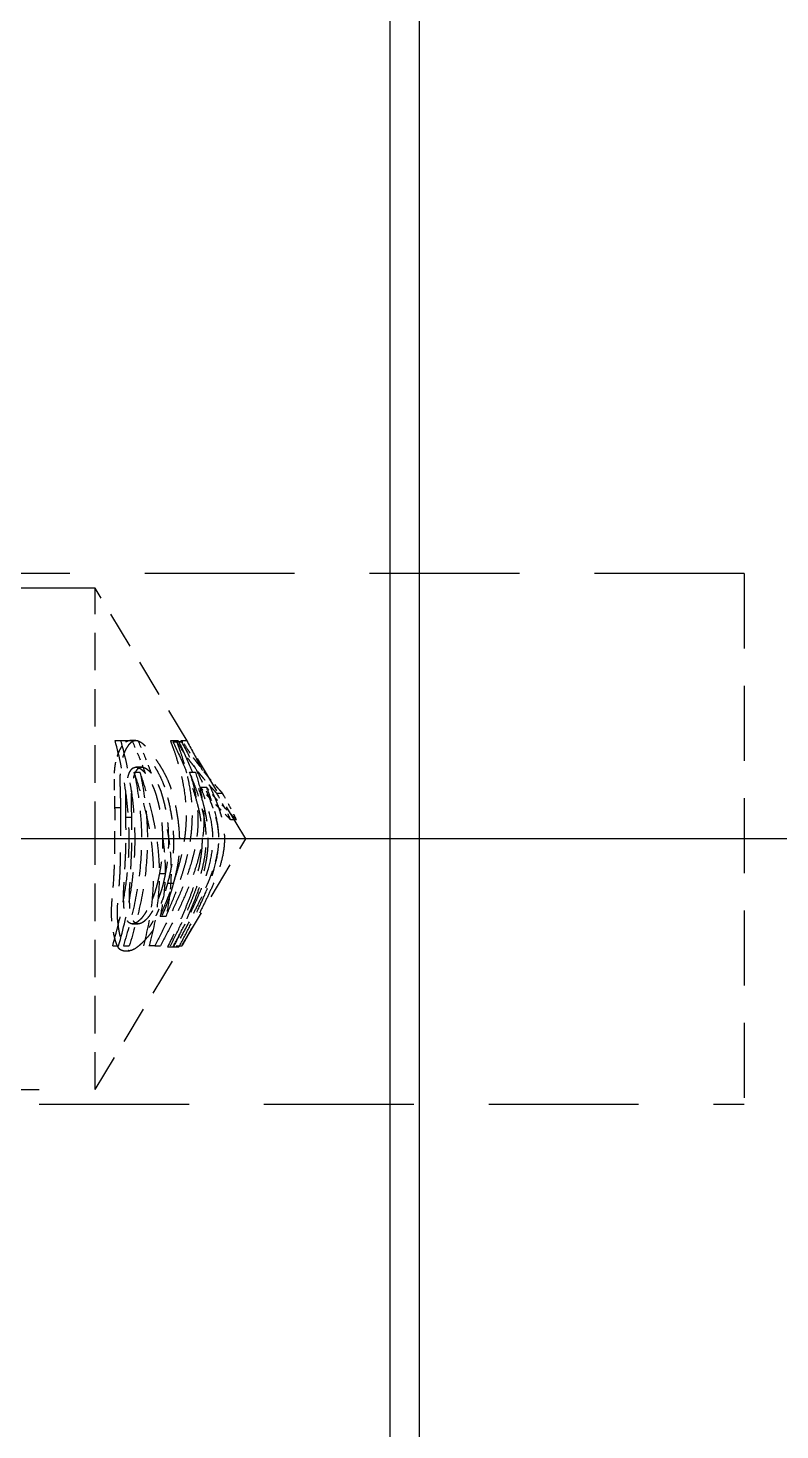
# Model space of a CAD drawing. Header units: millimetres. Extents: x 2469 to 2970, y 2097 to 2450.
# Drawn here: x 2702.49 to 2715.24, y 2256.93 to 2280.69 of the extents above; entities that cross this region are included whole.
import ezdxf

# ---------------------------------------------------------------- set-up
doc = ezdxf.new("R2010")
doc.units = ezdxf.units.MM
doc.linetypes.add('CENTER', pattern=[50.8, 31.75, -6.35, 6.35, -6.35])
doc.linetypes.add('HIDDEN', pattern=[9.525, 6.35, -3.175])
doc.layers.add('1', color=7, linetype='Continuous', true_color=0xffffff)
doc.layers.add('21', color=7, linetype='Continuous', true_color=0xffffff)

msp = doc.modelspace()

# ---------------------------------------------------------------- linework, layer by layer
at = {"layer": '1', "color": 1, "linetype": 'CENTER'}
msp.add_line((2778.954, 2266.948), (2679.133, 2266.948), dxfattribs=at)
at = {"layer": '21', "color": 7, "linetype": 'Continuous'}
for p, q in [((2708.633, 2201.948), (2708.633, 2331.948)), ((2709.131, 2266.948), (2709.131, 2324.332)), ((2709.131, 2209.565), (2709.131, 2266.948))]:
    msp.add_line(p, q, dxfattribs=at)
at = {"layer": '21', "color": 8, "linetype": 'HIDDEN', "ltscale": 0.4}
for p, q in [((2714.633, 2271.448), (2683.633, 2271.448)), ((2683.633, 2262.448), (2714.633, 2262.448))]:
    msp.add_line(p, q, dxfattribs=at)
at = {"layer": '21', "color": 8, "linetype": 'HIDDEN', "ltscale": 0.2}
msp.add_line((2714.633, 2271.448), (2714.633, 2262.448), dxfattribs=at)
at = {"layer": '21', "color": 8, "linetype": 'HIDDEN', "ltscale": 0.3}
for p, q in [((2703.633, 2271.198), (2683.633, 2271.198)), ((2683.633, 2262.698), (2703.633, 2262.698))]:
    msp.add_line(p, q, dxfattribs=at)
at = {"layer": '21', "color": 8, "linetype": 'HIDDEN', "ltscale": 0.1}
for p, q in [((2706.187, 2266.948), (2703.633, 2271.198)), ((2703.633, 2266.948), (2703.633, 2271.198)), ((2703.633, 2262.698), (2706.187, 2266.948)), ((2703.633, 2262.698), (2703.633, 2266.948))]:
    msp.add_line(p, q, dxfattribs=at)
at = {"layer": '21', "color": 8, "linetype": 'HIDDEN', "ltscale": 0.003}
for p, q in [((2703.969, 2268.615), (2704.069, 2268.615)), ((2704.32, 2268.616), (2704.22, 2268.616)), ((2704.951, 2268.593), (2705.051, 2268.593)), ((2705.083, 2268.615), (2705.183, 2268.615)), ((2704.291, 2268.081), (2704.391, 2268.081)), ((2704.423, 2268.164), (2704.323, 2268.164)), ((2705.23, 2268.081), (2705.33, 2268.081)), ((2705.42, 2267.824), (2705.52, 2267.824)), ((2705.689, 2267.724), (2705.789, 2267.724)), ((2703.968, 2267.481), (2704.068, 2267.481)), ((2704.152, 2267.316), (2704.252, 2267.316)), ((2705.925, 2267.275), (2706.025, 2267.275)), ((2704.821, 2266.358), (2704.721, 2266.358)), ((2704.957, 2266.189), (2704.857, 2266.189)), ((2704.26, 2265.505), (2704.362, 2265.505)), ((2704.734, 2265.638), (2704.834, 2265.638)), ((2703.929, 2265.137), (2704.029, 2265.137)), ((2704.11, 2265.137), (2704.21, 2265.137)), ((2704.112, 2265.052), (2704.212, 2265.052)), ((2704.642, 2265.137), (2704.742, 2265.137)), ((2704.859, 2265.115), (2704.959, 2265.115)), ((2705.004, 2265.137), (2705.104, 2265.137))]:
    msp.add_line(p, q, dxfattribs=at)
at = {"layer": '21', "color": 8, "linetype": 'HIDDEN', "ltscale": 0.002}
msp.add_line((2705.051, 2268.593), (2705.118, 2268.593), dxfattribs=at)
at = {"layer": '21', "color": 8, "linetype": 'HIDDEN', "ltscale": 0.08}
for points in [[(2703.929, 2265.137), (2704.011, 2265.42), (2704.079, 2265.705), (2704.151, 2266.139), (2704.17, 2266.284), (2704.198, 2266.577), (2704.206, 2266.725), (2704.208, 2266.911), (2704.208, 2266.948), (2704.208, 2267.022), (2704.207, 2267.059), (2704.204, 2267.17), (2704.201, 2267.244), (2704.186, 2267.464), (2704.171, 2267.61), (2704.108, 2268.045), (2704.046, 2268.331), (2703.969, 2268.615)], [(2704.029, 2265.137), (2704.111, 2265.42), (2704.179, 2265.705), (2704.251, 2266.139), (2704.27, 2266.284), (2704.298, 2266.577), (2704.306, 2266.725), (2704.308, 2266.911), (2704.308, 2266.948), (2704.308, 2267.022), (2704.307, 2267.059), (2704.304, 2267.17), (2704.301, 2267.244), (2704.286, 2267.464), (2704.271, 2267.61), (2704.208, 2268.045), (2704.146, 2268.331), (2704.069, 2268.615)]]:
    msp.add_open_spline(points, degree=3, knots=[0, 0, 0, 0, 0.25, 0.25, 0.375, 0.375, 0.5, 0.5, 0.53125, 0.53125, 0.5625, 0.5625, 0.625, 0.625, 0.75, 0.75, 1, 1, 1, 1], dxfattribs=at)
at = {"layer": '21', "color": 8, "linetype": 'HIDDEN', "ltscale": 0.03}
for points, knots in [([(2703.968, 2267.481), (2703.967, 2267.528), (2703.966, 2267.575), (2703.963, 2267.668), (2703.962, 2267.715), (2703.959, 2267.807), (2703.958, 2267.853), (2703.957, 2267.922), (2703.957, 2267.945), (2703.958, 2267.99), (2703.958, 2268.013), (2703.96, 2268.078), (2703.963, 2268.121), (2703.97, 2268.182), (2703.973, 2268.202), (2703.978, 2268.231), (2703.98, 2268.24), (2703.984, 2268.259), (2703.986, 2268.268), (2703.997, 2268.313), (2704.007, 2268.347), (2704.023, 2268.393), (2704.029, 2268.408), (2704.041, 2268.437), (2704.048, 2268.451), (2704.068, 2268.491), (2704.082, 2268.515), (2704.105, 2268.546), (2704.113, 2268.556), (2704.129, 2268.573), (2704.137, 2268.582), (2704.155, 2268.596), (2704.165, 2268.601), (2704.184, 2268.61), (2704.194, 2268.614), (2704.209, 2268.616), (2704.214, 2268.616), (2704.22, 2268.616)], [0, 0, 0, 0, 0.089023, 0.089023, 0.178047, 0.178047, 0.26707, 0.26707, 0.311582, 0.311582, 0.356094, 0.356094, 0.445117, 0.445117, 0.489629, 0.489629, 0.511885, 0.511885, 0.53414, 0.53414, 0.623164, 0.623164, 0.667676, 0.667676, 0.712187, 0.712187, 0.801211, 0.801211, 0.845722, 0.845722, 0.890234, 0.890234, 0.934746, 0.934746, 0.979258, 0.979258, 1, 1, 1, 1]), ([(2705.689, 2267.724), (2705.677, 2267.738), (2705.665, 2267.751), (2705.64, 2267.778), (2705.627, 2267.792), (2705.601, 2267.821), (2705.588, 2267.836), (2705.561, 2267.867), (2705.547, 2267.883), (2705.526, 2267.907), (2705.519, 2267.915), (2705.505, 2267.931), (2705.484, 2267.956), (2705.463, 2267.98), (2705.435, 2268.014), (2705.421, 2268.031), (2705.392, 2268.067), (2705.378, 2268.085), (2705.349, 2268.122), (2705.335, 2268.141), (2705.306, 2268.179), (2705.292, 2268.198), (2705.263, 2268.236), (2705.248, 2268.255), (2705.227, 2268.284), (2705.22, 2268.294), (2705.205, 2268.313), (2705.198, 2268.323), (2705.176, 2268.353), (2705.162, 2268.374), (2705.133, 2268.416), (2705.118, 2268.437), (2705.075, 2268.503), (2705.047, 2268.548), (2705.018, 2268.593)], [0, 0, 0, 0, 0.0625, 0.0625, 0.125, 0.125, 0.1875, 0.1875, 0.25, 0.25, 0.28125, 0.28125, 0.3125, 0.375, 0.375, 0.4375, 0.4375, 0.5, 0.5, 0.5625, 0.5625, 0.625, 0.625, 0.6875, 0.6875, 0.71875, 0.71875, 0.75, 0.75, 0.8125, 0.8125, 0.875, 0.875, 1, 1, 1, 1]), ([(2705.789, 2267.724), (2705.777, 2267.738), (2705.765, 2267.751), (2705.74, 2267.778), (2705.727, 2267.792), (2705.701, 2267.821), (2705.688, 2267.836), (2705.661, 2267.867), (2705.647, 2267.883), (2705.626, 2267.907), (2705.619, 2267.915), (2705.605, 2267.931), (2705.584, 2267.956), (2705.563, 2267.98), (2705.535, 2268.014), (2705.521, 2268.031), (2705.492, 2268.067), (2705.478, 2268.085), (2705.449, 2268.122), (2705.435, 2268.141), (2705.406, 2268.179), (2705.392, 2268.198), (2705.363, 2268.236), (2705.348, 2268.255), (2705.327, 2268.284), (2705.32, 2268.294), (2705.305, 2268.313), (2705.298, 2268.323), (2705.276, 2268.353), (2705.262, 2268.374), (2705.233, 2268.416), (2705.218, 2268.437), (2705.175, 2268.503), (2705.147, 2268.548), (2705.118, 2268.593)], [0, 0, 0, 0, 0.0625, 0.0625, 0.125, 0.125, 0.1875, 0.1875, 0.25, 0.25, 0.28125, 0.28125, 0.3125, 0.375, 0.375, 0.4375, 0.4375, 0.5, 0.5, 0.5625, 0.5625, 0.625, 0.625, 0.6875, 0.6875, 0.71875, 0.71875, 0.75, 0.75, 0.8125, 0.8125, 0.875, 0.875, 1, 1, 1, 1])]:
    msp.add_open_spline(points, degree=3, knots=knots, dxfattribs=at)
at = {"layer": '21', "color": 8, "linetype": 'HIDDEN', "ltscale": 0.008}
for points in [[(2703.969, 2268.615), (2704.067, 2268.615), (2704.163, 2268.615), (2704.257, 2268.615)], [(2704.069, 2268.615), (2704.167, 2268.615), (2704.263, 2268.615), (2704.357, 2268.615)]]:
    msp.add_open_spline(points, degree=3, dxfattribs=at)
at = {"layer": '21', "color": 8, "linetype": 'HIDDEN', "ltscale": 0.09}
for points, knots in [([(2704.068, 2267.481), (2704.067, 2267.528), (2704.066, 2267.575), (2704.063, 2267.668), (2704.062, 2267.715), (2704.059, 2267.807), (2704.058, 2267.853), (2704.057, 2267.922), (2704.057, 2267.945), (2704.058, 2267.99), (2704.058, 2268.013), (2704.06, 2268.078), (2704.063, 2268.121), (2704.07, 2268.182), (2704.073, 2268.202), (2704.078, 2268.231), (2704.08, 2268.24), (2704.084, 2268.259), (2704.086, 2268.268), (2704.097, 2268.313), (2704.107, 2268.347), (2704.123, 2268.393), (2704.129, 2268.408), (2704.141, 2268.437), (2704.148, 2268.451), (2704.168, 2268.491), (2704.182, 2268.515), (2704.205, 2268.546), (2704.213, 2268.556), (2704.229, 2268.573), (2704.237, 2268.582), (2704.255, 2268.596), (2704.265, 2268.601), (2704.284, 2268.61), (2704.294, 2268.614), (2704.31, 2268.616), (2704.315, 2268.616), (2704.326, 2268.616), (2704.332, 2268.616), (2704.349, 2268.613), (2704.366, 2268.608), (2704.384, 2268.599), (2704.396, 2268.592), (2704.402, 2268.589), (2704.42, 2268.577), (2704.444, 2268.558), (2704.469, 2268.535), (2704.493, 2268.511), (2704.505, 2268.498), (2704.541, 2268.457), (2704.565, 2268.428), (2704.612, 2268.367), (2704.635, 2268.335), (2704.68, 2268.269), (2704.702, 2268.235), (2704.735, 2268.182), (2704.746, 2268.164), (2704.768, 2268.128), (2704.778, 2268.109), (2704.809, 2268.053), (2704.829, 2268.015), (2704.866, 2267.935), (2704.883, 2267.893), (2704.907, 2267.829), (2704.914, 2267.807), (2704.928, 2267.762), (2704.935, 2267.739), (2704.954, 2267.672), (2704.966, 2267.626), (2704.998, 2267.489), (2705.016, 2267.397), (2705.043, 2267.211), (2705.052, 2267.117), (2705.058, 2266.999), (2705.059, 2266.975), (2705.06, 2266.928), (2705.061, 2266.904), (2705.06, 2266.834), (2705.059, 2266.787), (2705.053, 2266.693), (2705.048, 2266.647), (2705.036, 2266.555), (2705.029, 2266.509), (2705.003, 2266.371), (2704.982, 2266.28), (2704.957, 2266.189)], [0, 0, 0, 0, 0.03125, 0.03125, 0.0625, 0.0625, 0.09375, 0.09375, 0.109375, 0.109375, 0.125, 0.125, 0.15625, 0.15625, 0.171875, 0.171875, 0.179688, 0.179688, 0.1875, 0.1875, 0.21875, 0.21875, 0.234375, 0.234375, 0.25, 0.25, 0.28125, 0.28125, 0.296875, 0.296875, 0.3125, 0.3125, 0.328125, 0.328125, 0.34375, 0.34375, 0.351563, 0.351563, 0.359375, 0.359375, 0.375, 0.382813, 0.382813, 0.390625, 0.390625, 0.40625, 0.421875, 0.421875, 0.4375, 0.4375, 0.46875, 0.46875, 0.5, 0.5, 0.53125, 0.53125, 0.546875, 0.546875, 0.5625, 0.5625, 0.59375, 0.59375, 0.625, 0.625, 0.640625, 0.640625, 0.65625, 0.65625, 0.6875, 0.6875, 0.75, 0.75, 0.8125, 0.8125, 0.828125, 0.828125, 0.84375, 0.84375, 0.875, 0.875, 0.90625, 0.90625, 0.9375, 0.9375, 1, 1, 1, 1]), ([(2704.951, 2268.593), (2705.016, 2268.457), (2705.08, 2268.319), (2705.168, 2268.11), (2705.197, 2268.039), (2705.251, 2267.898), (2705.277, 2267.826), (2705.324, 2267.681), (2705.346, 2267.608), (2705.375, 2267.497), (2705.384, 2267.459), (2705.4, 2267.383), (2705.407, 2267.346), (2705.426, 2267.232), (2705.435, 2267.156), (2705.445, 2267.004), (2705.446, 2266.928), (2705.44, 2266.813), (2705.436, 2266.756), (2705.429, 2266.698), (2705.424, 2266.66), (2705.422, 2266.641), (2705.407, 2266.545), (2705.392, 2266.47), (2705.355, 2266.321), (2705.313, 2266.174), (2705.262, 2266.029), (2705.208, 2265.885), (2705.179, 2265.814), (2705.12, 2265.672), (2705.089, 2265.601), (2704.994, 2265.391), (2704.927, 2265.253), (2704.859, 2265.115)], [0, 0, 0, 0, 0.125, 0.125, 0.1875, 0.1875, 0.25, 0.25, 0.3125, 0.3125, 0.34375, 0.34375, 0.375, 0.375, 0.4375, 0.4375, 0.5, 0.5, 0.53125, 0.546875, 0.546875, 0.5625, 0.5625, 0.625, 0.625, 0.6875, 0.75, 0.75, 0.8125, 0.8125, 0.875, 0.875, 1, 1, 1, 1]), ([(2705.051, 2268.593), (2705.116, 2268.457), (2705.18, 2268.319), (2705.268, 2268.11), (2705.297, 2268.039), (2705.351, 2267.898), (2705.377, 2267.826), (2705.424, 2267.681), (2705.446, 2267.608), (2705.475, 2267.497), (2705.484, 2267.459), (2705.5, 2267.383), (2705.507, 2267.346), (2705.526, 2267.232), (2705.535, 2267.156), (2705.545, 2267.004), (2705.546, 2266.928), (2705.54, 2266.813), (2705.536, 2266.756), (2705.529, 2266.698), (2705.524, 2266.66), (2705.522, 2266.641), (2705.507, 2266.545), (2705.492, 2266.47), (2705.455, 2266.321), (2705.413, 2266.174), (2705.362, 2266.029), (2705.308, 2265.885), (2705.279, 2265.814), (2705.22, 2265.672), (2705.189, 2265.601), (2705.094, 2265.391), (2705.027, 2265.253), (2704.959, 2265.115)], [0, 0, 0, 0, 0.125, 0.125, 0.1875, 0.1875, 0.25, 0.25, 0.3125, 0.3125, 0.34375, 0.34375, 0.375, 0.375, 0.4375, 0.4375, 0.5, 0.5, 0.53125, 0.546875, 0.546875, 0.5625, 0.5625, 0.625, 0.625, 0.6875, 0.75, 0.75, 0.8125, 0.8125, 0.875, 0.875, 1, 1, 1, 1]), ([(2705.183, 2268.615), (2705.258, 2268.478), (2705.332, 2268.34), (2705.438, 2268.132), (2705.473, 2268.062), (2705.541, 2267.921), (2705.574, 2267.85), (2705.637, 2267.707), (2705.667, 2267.635), (2705.708, 2267.524), (2705.721, 2267.487), (2705.746, 2267.412), (2705.757, 2267.374), (2705.788, 2267.261), (2705.812, 2267.146), (2705.821, 2267.029), (2705.823, 2266.97), (2705.823, 2266.95), (2705.823, 2266.91), (2705.822, 2266.89), (2705.816, 2266.792), (2705.804, 2266.714), (2705.77, 2266.561), (2705.748, 2266.486), (2705.709, 2266.374), (2705.695, 2266.337), (2705.667, 2266.263), (2705.652, 2266.227), (2705.606, 2266.118), (2705.574, 2266.046), (2705.507, 2265.904), (2705.472, 2265.833), (2705.402, 2265.693), (2705.365, 2265.623), (2705.255, 2265.414), (2705.18, 2265.275), (2705.104, 2265.137)], [0, 0, 0, 0, 0.125, 0.125, 0.1875, 0.1875, 0.25, 0.25, 0.3125, 0.3125, 0.34375, 0.34375, 0.375, 0.375, 0.4375, 0.46875, 0.46875, 0.484375, 0.484375, 0.5, 0.5, 0.5625, 0.5625, 0.625, 0.625, 0.65625, 0.65625, 0.6875, 0.6875, 0.75, 0.75, 0.8125, 0.8125, 0.875, 0.875, 1, 1, 1, 1]), ([(2704.957, 2266.189), (2704.945, 2266.144), (2704.932, 2266.099), (2704.904, 2266.009), (2704.889, 2265.964), (2704.858, 2265.876), (2704.842, 2265.832), (2704.816, 2265.767), (2704.807, 2265.746), (2704.788, 2265.704), (2704.779, 2265.683), (2704.75, 2265.622), (2704.73, 2265.583), (2704.697, 2265.527), (2704.686, 2265.509), (2704.664, 2265.474), (2704.652, 2265.456), (2704.617, 2265.405), (2704.594, 2265.373), (2704.547, 2265.313), (2704.523, 2265.285), (2704.475, 2265.231), (2704.45, 2265.206), (2704.414, 2265.171), (2704.401, 2265.16), (2704.377, 2265.138), (2704.365, 2265.128), (2704.328, 2265.1), (2704.304, 2265.083), (2704.269, 2265.065), (2704.257, 2265.06), (2704.234, 2265.054), (2704.218, 2265.051), (2704.202, 2265.052), (2704.192, 2265.053), (2704.187, 2265.055), (2704.172, 2265.06), (2704.163, 2265.065), (2704.146, 2265.079), (2704.138, 2265.087), (2704.127, 2265.102), (2704.123, 2265.108), (2704.117, 2265.119), (2704.113, 2265.125), (2704.104, 2265.144), (2704.099, 2265.157), (2704.088, 2265.185), (2704.083, 2265.2), (2704.069, 2265.246), (2704.061, 2265.279), (2704.049, 2265.331), (2704.046, 2265.348), (2704.039, 2265.385), (2704.036, 2265.403), (2704.027, 2265.459), (2704.022, 2265.498), (2704.013, 2265.578), (2704.01, 2265.619), (2704.009, 2265.674), (2704.009, 2265.685), (2704.009, 2265.708), (2704.009, 2265.719), (2704.009, 2265.753), (2704.01, 2265.776), (2704.014, 2265.844), (2704.017, 2265.89), (2704.023, 2265.96), (2704.026, 2265.983), (2704.03, 2266.03), (2704.032, 2266.053), (2704.042, 2266.17), (2704.048, 2266.263), (2704.058, 2266.451), (2704.061, 2266.544), (2704.064, 2266.685), (2704.064, 2266.732), (2704.065, 2266.826), (2704.065, 2266.873), (2704.066, 2266.967), (2704.067, 2267.014), (2704.068, 2267.108), (2704.068, 2267.154), (2704.069, 2267.295), (2704.069, 2267.388), (2704.068, 2267.481)], [0, 0, 0, 0, 0.03125, 0.03125, 0.0625, 0.0625, 0.09375, 0.09375, 0.109375, 0.109375, 0.125, 0.125, 0.15625, 0.15625, 0.171875, 0.171875, 0.1875, 0.1875, 0.21875, 0.21875, 0.25, 0.25, 0.28125, 0.28125, 0.296875, 0.296875, 0.3125, 0.3125, 0.34375, 0.34375, 0.359375, 0.359375, 0.375, 0.382812, 0.382812, 0.390625, 0.390625, 0.40625, 0.40625, 0.421875, 0.421875, 0.429687, 0.429687, 0.4375, 0.4375, 0.453125, 0.453125, 0.46875, 0.46875, 0.5, 0.5, 0.515625, 0.515625, 0.53125, 0.53125, 0.5625, 0.5625, 0.59375, 0.59375, 0.601562, 0.601562, 0.609375, 0.609375, 0.625, 0.625, 0.65625, 0.65625, 0.671875, 0.671875, 0.6875, 0.6875, 0.75, 0.75, 0.8125, 0.8125, 0.84375, 0.84375, 0.875, 0.875, 0.90625, 0.90625, 0.9375, 0.9375, 1, 1, 1, 1])]:
    msp.add_open_spline(points, degree=3, knots=knots, dxfattribs=at)
at = {"layer": '21', "color": 8, "linetype": 'HIDDEN', "ltscale": 0.02}
for points, knots in [([(2704.257, 2268.615), (2704.308, 2268.498), (2704.358, 2268.379), (2704.429, 2268.2), (2704.452, 2268.141), (2704.477, 2268.074), (2704.479, 2268.067), (2704.482, 2268.06)], [0, 0, 0, 0, 0.642415, 0.642415, 0.963623, 0.963623, 1, 1, 1, 1]), ([(2704.357, 2268.615), (2704.408, 2268.498), (2704.458, 2268.379), (2704.529, 2268.2), (2704.552, 2268.141), (2704.577, 2268.073), (2704.579, 2268.066), (2704.582, 2268.059)], [0, 0, 0, 0, 0.641128, 0.641128, 0.961693, 0.961693, 1, 1, 1, 1]), ([(2705.925, 2267.275), (2705.904, 2267.297), (2705.883, 2267.318), (2705.851, 2267.35), (2705.841, 2267.361), (2705.82, 2267.382), (2705.799, 2267.404), (2705.778, 2267.425), (2705.757, 2267.446), (2705.746, 2267.457), (2705.725, 2267.479), (2705.715, 2267.489), (2705.694, 2267.511), (2705.683, 2267.521), (2705.662, 2267.543), (2705.652, 2267.553), (2705.631, 2267.575), (2705.62, 2267.586), (2705.599, 2267.609), (2705.588, 2267.621), (2705.567, 2267.644), (2705.557, 2267.656), (2705.535, 2267.68), (2705.525, 2267.692), (2705.504, 2267.717), (2705.493, 2267.73), (2705.477, 2267.75), (2705.472, 2267.756), (2705.462, 2267.769), (2705.456, 2267.776), (2705.441, 2267.796), (2705.43, 2267.81), (2705.42, 2267.824)], [0, 0, 0, 0, 0.125, 0.125, 0.1875, 0.1875, 0.25, 0.3125, 0.3125, 0.375, 0.375, 0.4375, 0.4375, 0.5, 0.5, 0.5625, 0.5625, 0.625, 0.625, 0.6875, 0.6875, 0.75, 0.75, 0.8125, 0.8125, 0.875, 0.875, 0.90625, 0.90625, 0.9375, 0.9375, 1, 1, 1, 1]), ([(2706.025, 2267.275), (2706.004, 2267.297), (2705.983, 2267.318), (2705.951, 2267.35), (2705.941, 2267.361), (2705.92, 2267.382), (2705.899, 2267.404), (2705.878, 2267.425), (2705.857, 2267.446), (2705.846, 2267.457), (2705.825, 2267.479), (2705.815, 2267.489), (2705.794, 2267.511), (2705.783, 2267.521), (2705.762, 2267.543), (2705.752, 2267.553), (2705.731, 2267.575), (2705.72, 2267.586), (2705.699, 2267.609), (2705.688, 2267.621), (2705.667, 2267.644), (2705.657, 2267.656), (2705.635, 2267.68), (2705.625, 2267.692), (2705.604, 2267.717), (2705.593, 2267.73), (2705.577, 2267.75), (2705.572, 2267.756), (2705.562, 2267.769), (2705.556, 2267.776), (2705.541, 2267.796), (2705.53, 2267.81), (2705.52, 2267.824)], [0, 0, 0, 0, 0.125, 0.125, 0.1875, 0.1875, 0.25, 0.3125, 0.3125, 0.375, 0.375, 0.4375, 0.4375, 0.5, 0.5, 0.5625, 0.5625, 0.625, 0.625, 0.6875, 0.6875, 0.75, 0.75, 0.8125, 0.8125, 0.875, 0.875, 0.90625, 0.90625, 0.9375, 0.9375, 1, 1, 1, 1]), ([(2704.857, 2266.189), (2704.845, 2266.144), (2704.832, 2266.099), (2704.804, 2266.009), (2704.789, 2265.964), (2704.758, 2265.876), (2704.742, 2265.832), (2704.716, 2265.767), (2704.707, 2265.746), (2704.688, 2265.704), (2704.679, 2265.683), (2704.65, 2265.622), (2704.63, 2265.583), (2704.597, 2265.527), (2704.586, 2265.509), (2704.566, 2265.476), (2704.556, 2265.462), (2704.546, 2265.447)], [0, 0, 0, 0, 0.168848, 0.168848, 0.337695, 0.337695, 0.506543, 0.506543, 0.590967, 0.590967, 0.67539, 0.67539, 0.844238, 0.844238, 0.928662, 0.928662, 1, 1, 1, 1])]:
    msp.add_open_spline(points, degree=3, knots=knots, dxfattribs=at)
at = {"layer": '21', "color": 8, "linetype": 'HIDDEN', "ltscale": 0.07}
for points, knots in [([(2704.734, 2265.638), (2704.787, 2265.757), (2704.837, 2265.877), (2704.907, 2266.058), (2704.929, 2266.118), (2704.973, 2266.24), (2704.993, 2266.302), (2705.032, 2266.425), (2705.05, 2266.487), (2705.084, 2266.612), (2705.099, 2266.674), (2705.126, 2266.8), (2705.137, 2266.863), (2705.152, 2266.959), (2705.156, 2266.991), (2705.164, 2267.055), (2705.167, 2267.087), (2705.175, 2267.182), (2705.178, 2267.246), (2705.18, 2267.373), (2705.179, 2267.436), (2705.168, 2267.626), (2705.151, 2267.752), (2705.115, 2267.939), (2705.102, 2268.002), (2705.078, 2268.095), (2705.07, 2268.127), (2705.053, 2268.188), (2705.044, 2268.219), (2705.016, 2268.312), (2704.997, 2268.373), (2704.965, 2268.464), (2704.954, 2268.494), (2704.932, 2268.555), (2704.921, 2268.585), (2704.91, 2268.615)], [0, 0, 0, 0, 0.125, 0.125, 0.1875, 0.1875, 0.25, 0.25, 0.3125, 0.3125, 0.375, 0.375, 0.4375, 0.4375, 0.46875, 0.46875, 0.5, 0.5, 0.5625, 0.5625, 0.625, 0.625, 0.75, 0.75, 0.8125, 0.8125, 0.84375, 0.84375, 0.875, 0.875, 0.9375, 0.9375, 0.96875, 0.96875, 1, 1, 1, 1]), ([(2704.834, 2265.638), (2704.887, 2265.757), (2704.937, 2265.877), (2705.007, 2266.058), (2705.029, 2266.118), (2705.073, 2266.24), (2705.093, 2266.302), (2705.132, 2266.425), (2705.15, 2266.487), (2705.184, 2266.612), (2705.199, 2266.674), (2705.226, 2266.8), (2705.237, 2266.863), (2705.252, 2266.959), (2705.256, 2266.991), (2705.264, 2267.055), (2705.267, 2267.087), (2705.275, 2267.182), (2705.278, 2267.246), (2705.28, 2267.373), (2705.279, 2267.436), (2705.268, 2267.626), (2705.251, 2267.752), (2705.215, 2267.939), (2705.202, 2268.002), (2705.178, 2268.095), (2705.17, 2268.127), (2705.153, 2268.188), (2705.144, 2268.219), (2705.116, 2268.312), (2705.097, 2268.373), (2705.065, 2268.464), (2705.054, 2268.494), (2705.032, 2268.555), (2705.021, 2268.585), (2705.01, 2268.615)], [0, 0, 0, 0, 0.125, 0.125, 0.1875, 0.1875, 0.25, 0.25, 0.3125, 0.3125, 0.375, 0.375, 0.4375, 0.4375, 0.46875, 0.46875, 0.5, 0.5, 0.5625, 0.5625, 0.625, 0.625, 0.75, 0.75, 0.8125, 0.8125, 0.84375, 0.84375, 0.875, 0.875, 0.9375, 0.9375, 0.96875, 0.96875, 1, 1, 1, 1]), ([(2704.291, 2268.081), (2704.343, 2267.839), (2704.381, 2267.594), (2704.411, 2267.222), (2704.417, 2267.097), (2704.417, 2266.94), (2704.417, 2266.909), (2704.416, 2266.846), (2704.414, 2266.752), (2704.409, 2266.658), (2704.387, 2266.347), (2704.351, 2266.101), (2704.249, 2265.616), (2704.185, 2265.375), (2704.11, 2265.137)], [0, 0, 0, 0, 0.25, 0.25, 0.375, 0.375, 0.40625, 0.40625, 0.4375, 0.5, 0.5, 0.75, 0.75, 1, 1, 1, 1]), ([(2704.152, 2267.316), (2704.151, 2267.349), (2704.151, 2267.381), (2704.15, 2267.446), (2704.149, 2267.478), (2704.149, 2267.526), (2704.149, 2267.542), (2704.149, 2267.574), (2704.149, 2267.59), (2704.149, 2267.622), (2704.149, 2267.638), (2704.149, 2267.67), (2704.149, 2267.686), (2704.15, 2267.717), (2704.151, 2267.732), (2704.153, 2267.762), (2704.155, 2267.777), (2704.158, 2267.823), (2704.16, 2267.853), (2704.166, 2267.896), (2704.168, 2267.91), (2704.171, 2267.93), (2704.173, 2267.937), (2704.176, 2267.95), (2704.177, 2267.957), (2704.182, 2267.976), (2704.186, 2267.988), (2704.191, 2268.006), (2704.193, 2268.012), (2704.196, 2268.024), (2704.198, 2268.03), (2704.204, 2268.048), (2704.208, 2268.059), (2704.215, 2268.075), (2704.217, 2268.08), (2704.222, 2268.089), (2704.225, 2268.093), (2704.231, 2268.102), (2704.233, 2268.106), (2704.239, 2268.115), (2704.242, 2268.119), (2704.247, 2268.127), (2704.25, 2268.131), (2704.257, 2268.137), (2704.26, 2268.14), (2704.267, 2268.146), (2704.27, 2268.148), (2704.277, 2268.152), (2704.281, 2268.153), (2704.289, 2268.156), (2704.292, 2268.158), (2704.3, 2268.16), (2704.304, 2268.161), (2704.312, 2268.163), (2704.315, 2268.164), (2704.323, 2268.165), (2704.328, 2268.164), (2704.34, 2268.163), (2704.349, 2268.16), (2704.366, 2268.154), (2704.374, 2268.152), (2704.387, 2268.145), (2704.392, 2268.143), (2704.401, 2268.137), (2704.405, 2268.134), (2704.414, 2268.127), (2704.418, 2268.124), (2704.427, 2268.117), (2704.431, 2268.113), (2704.444, 2268.102), (2704.452, 2268.094), (2704.469, 2268.077), (2704.478, 2268.067), (2704.49, 2268.051), (2704.494, 2268.046), (2704.502, 2268.035), (2704.506, 2268.029), (2704.519, 2268.012), (2704.527, 2268), (2704.542, 2267.976), (2704.55, 2267.964), (2704.564, 2267.937), (2704.571, 2267.923), (2704.585, 2267.894), (2704.592, 2267.88), (2704.612, 2267.836), (2704.625, 2267.807), (2704.648, 2267.746), (2704.658, 2267.714), (2704.677, 2267.649), (2704.685, 2267.616), (2704.698, 2267.567), (2704.702, 2267.55), (2704.71, 2267.517), (2704.713, 2267.501), (2704.725, 2267.451), (2704.731, 2267.418), (2704.744, 2267.351), (2704.749, 2267.317), (2704.758, 2267.25), (2704.761, 2267.216), (2704.767, 2267.147), (2704.769, 2267.113), (2704.772, 2267.044), (2704.773, 2267.01), (2704.774, 2266.941), (2704.774, 2266.906), (2704.773, 2266.837), (2704.772, 2266.803), (2704.769, 2266.734), (2704.767, 2266.699), (2704.761, 2266.631), (2704.758, 2266.596), (2704.745, 2266.494), (2704.734, 2266.426), (2704.721, 2266.358)], [0, 0, 0, 0, 0.03125, 0.03125, 0.0625, 0.0625, 0.078125, 0.078125, 0.09375, 0.09375, 0.109375, 0.109375, 0.125, 0.125, 0.140625, 0.140625, 0.15625, 0.15625, 0.1875, 0.1875, 0.203125, 0.203125, 0.210937, 0.210937, 0.21875, 0.21875, 0.234375, 0.234375, 0.242187, 0.242187, 0.25, 0.25, 0.265625, 0.265625, 0.273437, 0.273437, 0.28125, 0.28125, 0.289062, 0.289062, 0.296875, 0.296875, 0.304687, 0.304687, 0.3125, 0.3125, 0.320312, 0.320312, 0.328125, 0.328125, 0.335937, 0.335937, 0.34375, 0.34375, 0.351562, 0.351562, 0.359375, 0.359375, 0.375, 0.375, 0.390625, 0.390625, 0.398437, 0.398437, 0.40625, 0.40625, 0.414062, 0.414062, 0.421875, 0.421875, 0.4375, 0.4375, 0.453125, 0.453125, 0.460937, 0.460937, 0.46875, 0.46875, 0.484375, 0.484375, 0.5, 0.5, 0.515625, 0.515625, 0.53125, 0.53125, 0.5625, 0.5625, 0.59375, 0.59375, 0.625, 0.625, 0.640625, 0.640625, 0.65625, 0.65625, 0.6875, 0.6875, 0.71875, 0.71875, 0.75, 0.75, 0.78125, 0.78125, 0.8125, 0.8125, 0.84375, 0.84375, 0.875, 0.875, 0.90625, 0.90625, 0.9375, 0.9375, 1, 1, 1, 1]), ([(2704.391, 2268.081), (2704.443, 2267.839), (2704.481, 2267.594), (2704.511, 2267.222), (2704.517, 2267.097), (2704.517, 2266.94), (2704.517, 2266.909), (2704.516, 2266.846), (2704.514, 2266.751), (2704.509, 2266.658), (2704.487, 2266.347), (2704.451, 2266.101), (2704.349, 2265.616), (2704.285, 2265.375), (2704.21, 2265.137)], [0, 0, 0, 0, 0.25, 0.25, 0.375, 0.375, 0.40625, 0.40625, 0.4375, 0.5, 0.5, 0.75, 0.75, 1, 1, 1, 1]), ([(2704.252, 2267.316), (2704.251, 2267.35), (2704.251, 2267.383), (2704.25, 2267.45), (2704.249, 2267.484), (2704.249, 2267.534), (2704.249, 2267.55), (2704.249, 2267.583), (2704.249, 2267.6), (2704.249, 2267.65), (2704.249, 2267.682), (2704.251, 2267.731), (2704.252, 2267.747), (2704.254, 2267.771), (2704.255, 2267.779), (2704.256, 2267.794), (2704.257, 2267.802), (2704.258, 2267.826), (2704.26, 2267.841), (2704.263, 2267.872), (2704.264, 2267.887), (2704.268, 2267.909), (2704.269, 2267.917), (2704.272, 2267.931), (2704.273, 2267.938), (2704.278, 2267.959), (2704.281, 2267.972), (2704.287, 2267.991), (2704.288, 2267.998), (2704.292, 2268.01), (2704.294, 2268.017), (2704.298, 2268.029), (2704.3, 2268.035), (2704.304, 2268.047), (2704.306, 2268.053), (2704.31, 2268.065), (2704.313, 2268.07), (2704.318, 2268.08), (2704.32, 2268.085), (2704.326, 2268.095), (2704.329, 2268.099), (2704.334, 2268.108), (2704.337, 2268.112), (2704.343, 2268.121), (2704.346, 2268.125), (2704.352, 2268.132), (2704.355, 2268.136), (2704.362, 2268.142), (2704.366, 2268.145), (2704.373, 2268.149), (2704.376, 2268.151), (2704.384, 2268.155), (2704.388, 2268.156), (2704.395, 2268.159), (2704.399, 2268.16), (2704.407, 2268.162), (2704.411, 2268.163), (2704.419, 2268.165), (2704.423, 2268.165), (2704.431, 2268.164), (2704.435, 2268.163), (2704.444, 2268.161), (2704.448, 2268.16), (2704.457, 2268.157), (2704.461, 2268.156), (2704.469, 2268.153), (2704.474, 2268.151), (2704.482, 2268.148), (2704.487, 2268.146), (2704.495, 2268.14), (2704.5, 2268.138), (2704.512, 2268.128), (2704.521, 2268.121), (2704.538, 2268.107), (2704.547, 2268.1), (2704.559, 2268.087), (2704.563, 2268.083), (2704.572, 2268.074), (2704.576, 2268.069), (2704.588, 2268.054), (2704.596, 2268.043), (2704.612, 2268.021), (2704.62, 2268.01), (2704.636, 2267.987), (2704.643, 2267.975), (2704.658, 2267.949), (2704.665, 2267.936), (2704.679, 2267.908), (2704.685, 2267.894), (2704.698, 2267.866), (2704.705, 2267.852), (2704.717, 2267.823), (2704.724, 2267.809), (2704.735, 2267.779), (2704.741, 2267.764), (2704.757, 2267.718), (2704.766, 2267.686), (2704.784, 2267.622), (2704.792, 2267.59), (2704.808, 2267.525), (2704.815, 2267.493), (2704.829, 2267.428), (2704.836, 2267.395), (2704.847, 2267.329), (2704.852, 2267.296), (2704.86, 2267.23), (2704.863, 2267.197), (2704.868, 2267.13), (2704.87, 2267.096), (2704.872, 2267.029), (2704.873, 2266.995), (2704.874, 2266.928), (2704.874, 2266.894), (2704.873, 2266.826), (2704.872, 2266.793), (2704.868, 2266.725), (2704.866, 2266.692), (2704.861, 2266.625), (2704.857, 2266.591), (2704.845, 2266.491), (2704.834, 2266.425), (2704.821, 2266.358)], [0, 0, 0, 0, 0.03125, 0.03125, 0.0625, 0.0625, 0.078125, 0.078125, 0.09375, 0.09375, 0.125, 0.125, 0.140625, 0.140625, 0.148437, 0.148437, 0.15625, 0.15625, 0.171875, 0.171875, 0.1875, 0.1875, 0.195312, 0.195312, 0.203125, 0.203125, 0.21875, 0.21875, 0.226562, 0.226562, 0.234375, 0.234375, 0.242187, 0.242187, 0.25, 0.25, 0.257813, 0.257813, 0.265625, 0.265625, 0.273438, 0.273438, 0.28125, 0.28125, 0.289063, 0.289063, 0.296875, 0.296875, 0.304688, 0.304688, 0.3125, 0.3125, 0.320313, 0.320313, 0.328125, 0.328125, 0.335938, 0.335938, 0.34375, 0.34375, 0.351563, 0.351563, 0.359375, 0.359375, 0.367188, 0.367188, 0.375, 0.375, 0.382813, 0.382813, 0.390625, 0.390625, 0.40625, 0.40625, 0.421875, 0.421875, 0.429688, 0.429688, 0.4375, 0.4375, 0.453125, 0.453125, 0.46875, 0.46875, 0.484375, 0.484375, 0.5, 0.5, 0.515625, 0.515625, 0.53125, 0.53125, 0.546875, 0.546875, 0.5625, 0.5625, 0.59375, 0.59375, 0.625, 0.625, 0.65625, 0.65625, 0.6875, 0.6875, 0.71875, 0.71875, 0.75, 0.75, 0.78125, 0.78125, 0.8125, 0.8125, 0.84375, 0.84375, 0.875, 0.875, 0.90625, 0.90625, 0.9375, 0.9375, 1, 1, 1, 1]), ([(2704.455, 2265.137), (2704.519, 2265.38), (2704.568, 2265.624), (2704.611, 2265.993), (2704.619, 2266.117), (2704.624, 2266.304), (2704.624, 2266.366), (2704.622, 2266.491), (2704.619, 2266.554), (2704.607, 2266.742), (2704.593, 2266.866), (2704.564, 2267.052), (2704.554, 2267.113), (2704.53, 2267.236), (2704.517, 2267.298), (2704.475, 2267.481), (2704.442, 2267.603), (2704.371, 2267.843), (2704.332, 2267.963), (2704.291, 2268.081)], [0, 0, 0, 0, 0.25, 0.25, 0.375, 0.375, 0.4375, 0.4375, 0.5, 0.5, 0.625, 0.625, 0.6875, 0.6875, 0.75, 0.75, 0.875, 0.875, 1, 1, 1, 1]), ([(2704.555, 2265.137), (2704.619, 2265.38), (2704.668, 2265.624), (2704.711, 2265.993), (2704.719, 2266.117), (2704.724, 2266.304), (2704.724, 2266.366), (2704.722, 2266.491), (2704.719, 2266.554), (2704.707, 2266.742), (2704.693, 2266.866), (2704.664, 2267.052), (2704.654, 2267.113), (2704.63, 2267.236), (2704.617, 2267.298), (2704.575, 2267.481), (2704.542, 2267.603), (2704.471, 2267.843), (2704.432, 2267.963), (2704.391, 2268.081)], [0, 0, 0, 0, 0.25, 0.25, 0.375, 0.375, 0.4375, 0.4375, 0.5, 0.5, 0.625, 0.625, 0.6875, 0.6875, 0.75, 0.75, 0.875, 0.875, 1, 1, 1, 1]), ([(2705.23, 2268.081), (2705.27, 2267.958), (2705.305, 2267.834), (2705.336, 2267.675), (2705.341, 2267.643), (2705.351, 2267.579), (2705.356, 2267.547), (2705.367, 2267.451), (2705.372, 2267.387), (2705.374, 2267.291), (2705.375, 2267.258), (2705.374, 2267.194), (2705.372, 2267.161), (2705.366, 2267.065), (2705.359, 2267.001), (2705.345, 2266.905), (2705.339, 2266.873), (2705.327, 2266.81), (2705.321, 2266.778), (2705.299, 2266.684), (2705.283, 2266.621), (2705.229, 2266.435), (2705.186, 2266.313), (2705.092, 2266.072), (2705.041, 2265.953), (2704.933, 2265.717), (2704.877, 2265.6), (2704.762, 2265.368), (2704.702, 2265.252), (2704.642, 2265.137)], [0, 0, 0, 0, 0.125, 0.125, 0.15625, 0.15625, 0.1875, 0.1875, 0.25, 0.25, 0.28125, 0.28125, 0.3125, 0.3125, 0.375, 0.375, 0.40625, 0.40625, 0.4375, 0.4375, 0.5, 0.5, 0.625, 0.625, 0.75, 0.75, 0.875, 0.875, 1, 1, 1, 1]), ([(2705.33, 2268.081), (2705.37, 2267.958), (2705.405, 2267.834), (2705.436, 2267.675), (2705.441, 2267.643), (2705.451, 2267.579), (2705.456, 2267.547), (2705.467, 2267.451), (2705.472, 2267.387), (2705.474, 2267.291), (2705.475, 2267.258), (2705.474, 2267.194), (2705.472, 2267.161), (2705.466, 2267.065), (2705.459, 2267.001), (2705.445, 2266.905), (2705.439, 2266.873), (2705.427, 2266.81), (2705.421, 2266.778), (2705.399, 2266.684), (2705.383, 2266.621), (2705.329, 2266.435), (2705.286, 2266.313), (2705.192, 2266.072), (2705.141, 2265.953), (2705.033, 2265.717), (2704.977, 2265.6), (2704.862, 2265.368), (2704.802, 2265.252), (2704.742, 2265.137)], [0, 0, 0, 0, 0.125, 0.125, 0.15625, 0.15625, 0.1875, 0.1875, 0.25, 0.25, 0.28125, 0.28125, 0.3125, 0.3125, 0.375, 0.375, 0.40625, 0.40625, 0.4375, 0.4375, 0.5, 0.5, 0.625, 0.625, 0.75, 0.75, 0.875, 0.875, 1, 1, 1, 1]), ([(2704.908, 2265.137), (2704.966, 2265.252), (2705.024, 2265.367), (2705.135, 2265.599), (2705.188, 2265.716), (2705.264, 2265.894), (2705.288, 2265.954), (2705.334, 2266.075), (2705.357, 2266.136), (2705.387, 2266.228), (2705.397, 2266.259), (2705.416, 2266.321), (2705.443, 2266.415), (2705.465, 2266.509), (2705.49, 2266.635), (2705.499, 2266.699), (2705.512, 2266.827), (2705.515, 2266.891), (2705.514, 2266.989), (2705.513, 2267.022), (2705.51, 2267.087), (2705.507, 2267.12), (2705.497, 2267.217), (2705.486, 2267.28), (2705.448, 2267.47), (2705.413, 2267.595), (2705.35, 2267.779), (2705.327, 2267.84), (2705.28, 2267.961), (2705.256, 2268.022), (2705.23, 2268.081)], [0, 0, 0, 0, 0.125, 0.125, 0.25, 0.25, 0.3125, 0.3125, 0.375, 0.375, 0.40625, 0.40625, 0.4375, 0.5, 0.5, 0.5625, 0.5625, 0.625, 0.625, 0.65625, 0.65625, 0.6875, 0.6875, 0.75, 0.75, 0.875, 0.875, 0.9375, 0.9375, 1, 1, 1, 1]), ([(2704.952, 2265.115), (2705.009, 2265.221), (2705.064, 2265.326), (2705.173, 2265.539), (2705.226, 2265.646), (2705.329, 2265.862), (2705.378, 2265.971), (2705.446, 2266.137), (2705.468, 2266.193), (2705.498, 2266.277), (2705.508, 2266.306), (2705.527, 2266.363), (2705.536, 2266.392), (2705.579, 2266.536), (2705.605, 2266.653), (2705.625, 2266.831), (2705.629, 2266.89), (2705.629, 2266.98), (2705.628, 2267.011), (2705.624, 2267.071), (2705.621, 2267.101), (2705.604, 2267.252), (2705.577, 2267.369), (2705.525, 2267.542), (2705.506, 2267.599), (2705.465, 2267.712), (2705.443, 2267.768), (2705.42, 2267.824)], [0, 0, 0, 0, 0.125, 0.125, 0.25, 0.25, 0.375, 0.375, 0.4375, 0.4375, 0.46875, 0.46875, 0.5, 0.5, 0.625, 0.625, 0.6875, 0.6875, 0.71875, 0.71875, 0.75, 0.75, 0.875, 0.875, 0.9375, 0.9375, 1, 1, 1, 1]), ([(2705.052, 2265.115), (2705.109, 2265.221), (2705.164, 2265.326), (2705.273, 2265.539), (2705.326, 2265.646), (2705.429, 2265.862), (2705.478, 2265.971), (2705.546, 2266.137), (2705.568, 2266.193), (2705.598, 2266.277), (2705.608, 2266.306), (2705.627, 2266.363), (2705.636, 2266.392), (2705.679, 2266.536), (2705.705, 2266.653), (2705.725, 2266.831), (2705.729, 2266.89), (2705.729, 2266.98), (2705.728, 2267.011), (2705.724, 2267.071), (2705.721, 2267.101), (2705.704, 2267.252), (2705.677, 2267.369), (2705.625, 2267.542), (2705.606, 2267.599), (2705.565, 2267.712), (2705.543, 2267.768), (2705.52, 2267.824)], [0, 0, 0, 0, 0.125, 0.125, 0.25, 0.25, 0.375, 0.375, 0.4375, 0.4375, 0.46875, 0.46875, 0.5, 0.5, 0.625, 0.625, 0.6875, 0.6875, 0.71875, 0.71875, 0.75, 0.75, 0.875, 0.875, 0.9375, 0.9375, 1, 1, 1, 1]), ([(2704.721, 2266.358), (2704.715, 2266.325), (2704.708, 2266.292), (2704.693, 2266.227), (2704.686, 2266.194), (2704.669, 2266.129), (2704.66, 2266.097), (2704.64, 2266.033), (2704.63, 2266.002), (2704.612, 2265.956), (2704.606, 2265.941), (2704.594, 2265.911), (2704.588, 2265.896), (2704.576, 2265.867), (2704.563, 2265.837), (2704.549, 2265.809), (2704.535, 2265.782), (2704.528, 2265.768), (2704.513, 2265.743), (2704.506, 2265.73), (2704.494, 2265.711), (2704.49, 2265.705), (2704.482, 2265.693), (2704.479, 2265.687), (2704.467, 2265.669), (2704.459, 2265.657), (2704.443, 2265.634), (2704.435, 2265.623), (2704.422, 2265.608), (2704.418, 2265.603), (2704.41, 2265.594), (2704.406, 2265.59), (2704.393, 2265.578), (2704.384, 2265.57), (2704.372, 2265.559), (2704.367, 2265.555), (2704.359, 2265.548), (2704.354, 2265.544), (2704.342, 2265.534), (2704.333, 2265.528), (2704.32, 2265.522), (2704.316, 2265.52), (2704.308, 2265.516), (2704.304, 2265.515), (2704.295, 2265.512), (2704.291, 2265.511), (2704.283, 2265.508), (2704.279, 2265.507), (2704.267, 2265.505), (2704.259, 2265.505), (2704.247, 2265.506), (2704.244, 2265.507), (2704.236, 2265.51), (2704.233, 2265.512), (2704.226, 2265.516), (2704.222, 2265.518), (2704.215, 2265.521), (2704.212, 2265.523), (2704.202, 2265.53), (2704.195, 2265.536), (2704.187, 2265.548), (2704.184, 2265.553), (2704.179, 2265.561), (2704.177, 2265.566), (2704.169, 2265.58), (2704.164, 2265.589), (2704.155, 2265.61), (2704.151, 2265.622), (2704.144, 2265.647), (2704.141, 2265.661), (2704.136, 2265.687), (2704.133, 2265.701), (2704.129, 2265.721), (2704.128, 2265.728), (2704.126, 2265.742), (2704.125, 2265.749), (2704.122, 2265.771), (2704.12, 2265.786), (2704.118, 2265.817), (2704.118, 2265.833), (2704.116, 2265.864), (2704.116, 2265.88), (2704.114, 2265.912), (2704.114, 2265.928), (2704.113, 2265.961), (2704.113, 2265.977), (2704.112, 2266.009), (2704.113, 2266.026), (2704.114, 2266.059), (2704.115, 2266.076), (2704.118, 2266.126), (2704.12, 2266.16), (2704.125, 2266.227), (2704.127, 2266.261), (2704.134, 2266.363), (2704.136, 2266.431), (2704.141, 2266.533), (2704.143, 2266.567), (2704.146, 2266.635), (2704.148, 2266.669), (2704.152, 2266.771), (2704.154, 2266.839), (2704.156, 2266.941), (2704.156, 2266.976), (2704.155, 2267.027), (2704.155, 2267.044), (2704.155, 2267.078), (2704.155, 2267.095), (2704.154, 2267.18), (2704.153, 2267.248), (2704.152, 2267.316)], [0, 0, 0, 0, 0.03125, 0.03125, 0.0625, 0.0625, 0.09375, 0.09375, 0.125, 0.125, 0.140625, 0.140625, 0.15625, 0.15625, 0.171875, 0.1875, 0.1875, 0.203125, 0.203125, 0.21875, 0.21875, 0.226563, 0.226563, 0.234375, 0.234375, 0.25, 0.25, 0.265625, 0.265625, 0.273438, 0.273438, 0.28125, 0.28125, 0.296875, 0.296875, 0.304688, 0.304688, 0.3125, 0.3125, 0.328125, 0.328125, 0.335938, 0.335938, 0.34375, 0.34375, 0.351563, 0.351563, 0.359375, 0.359375, 0.375, 0.375, 0.382813, 0.382813, 0.390625, 0.390625, 0.398438, 0.398438, 0.40625, 0.40625, 0.421875, 0.421875, 0.429688, 0.429688, 0.4375, 0.4375, 0.453125, 0.453125, 0.46875, 0.46875, 0.484375, 0.484375, 0.5, 0.5, 0.507813, 0.507813, 0.515625, 0.515625, 0.53125, 0.53125, 0.546875, 0.546875, 0.5625, 0.5625, 0.578125, 0.578125, 0.59375, 0.59375, 0.609375, 0.609375, 0.625, 0.625, 0.65625, 0.65625, 0.6875, 0.6875, 0.75, 0.75, 0.78125, 0.78125, 0.8125, 0.8125, 0.875, 0.875, 0.90625, 0.90625, 0.921875, 0.921875, 0.9375, 0.9375, 1, 1, 1, 1]), ([(2704.821, 2266.358), (2704.815, 2266.326), (2704.808, 2266.294), (2704.794, 2266.229), (2704.787, 2266.197), (2704.771, 2266.134), (2704.762, 2266.103), (2704.743, 2266.041), (2704.732, 2266.01), (2704.71, 2265.95), (2704.698, 2265.92), (2704.679, 2265.876), (2704.673, 2265.861), (2704.66, 2265.832), (2704.654, 2265.818), (2704.64, 2265.791), (2704.633, 2265.777), (2704.619, 2265.751), (2704.611, 2265.739), (2704.599, 2265.72), (2704.596, 2265.714), (2704.588, 2265.702), (2704.584, 2265.696), (2704.572, 2265.677), (2704.565, 2265.665), (2704.541, 2265.63), (2704.525, 2265.61), (2704.499, 2265.583), (2704.491, 2265.576), (2704.478, 2265.564), (2704.473, 2265.561), (2704.465, 2265.553), (2704.46, 2265.549), (2704.452, 2265.542), (2704.448, 2265.539), (2704.439, 2265.533), (2704.43, 2265.527), (2704.418, 2265.52), (2704.409, 2265.517), (2704.401, 2265.514), (2704.397, 2265.512), (2704.388, 2265.51), (2704.384, 2265.509), (2704.372, 2265.506), (2704.364, 2265.505), (2704.352, 2265.505), (2704.348, 2265.506), (2704.341, 2265.508), (2704.337, 2265.51), (2704.33, 2265.513), (2704.327, 2265.515), (2704.32, 2265.519), (2704.316, 2265.521), (2704.309, 2265.525), (2704.306, 2265.527), (2704.3, 2265.533), (2704.297, 2265.536), (2704.291, 2265.543), (2704.288, 2265.547), (2704.283, 2265.555), (2704.28, 2265.56), (2704.272, 2265.573), (2704.267, 2265.582), (2704.258, 2265.602), (2704.254, 2265.613), (2704.248, 2265.631), (2704.247, 2265.637), (2704.244, 2265.65), (2704.242, 2265.657), (2704.239, 2265.67), (2704.238, 2265.677), (2704.235, 2265.69), (2704.234, 2265.697), (2704.23, 2265.717), (2704.227, 2265.73), (2704.223, 2265.759), (2704.222, 2265.773), (2704.219, 2265.804), (2704.218, 2265.819), (2704.217, 2265.851), (2704.216, 2265.867), (2704.215, 2265.899), (2704.214, 2265.915), (2704.213, 2265.947), (2704.213, 2265.964), (2704.212, 2265.996), (2704.212, 2266.013), (2704.213, 2266.046), (2704.214, 2266.063), (2704.217, 2266.113), (2704.219, 2266.147), (2704.224, 2266.216), (2704.227, 2266.25), (2704.231, 2266.319), (2704.233, 2266.353), (2704.236, 2266.422), (2704.238, 2266.456), (2704.241, 2266.525), (2704.242, 2266.559), (2704.246, 2266.628), (2704.247, 2266.662), (2704.252, 2266.765), (2704.254, 2266.834), (2704.255, 2266.937), (2704.256, 2266.972), (2704.255, 2267.023), (2704.255, 2267.041), (2704.255, 2267.075), (2704.255, 2267.092), (2704.254, 2267.178), (2704.253, 2267.247), (2704.252, 2267.316)], [0, 0, 0, 0, 0.03125, 0.03125, 0.0625, 0.0625, 0.09375, 0.09375, 0.125, 0.125, 0.15625, 0.15625, 0.171875, 0.171875, 0.1875, 0.1875, 0.203125, 0.203125, 0.21875, 0.21875, 0.226563, 0.226563, 0.234375, 0.234375, 0.25, 0.25, 0.28125, 0.28125, 0.296875, 0.296875, 0.304688, 0.304688, 0.3125, 0.3125, 0.320313, 0.320313, 0.328125, 0.335938, 0.34375, 0.34375, 0.351563, 0.351563, 0.359375, 0.359375, 0.375, 0.375, 0.382813, 0.382813, 0.390625, 0.390625, 0.398438, 0.398438, 0.40625, 0.40625, 0.414063, 0.414063, 0.421875, 0.421875, 0.429688, 0.429688, 0.4375, 0.4375, 0.453125, 0.453125, 0.46875, 0.46875, 0.476563, 0.476563, 0.484375, 0.484375, 0.492188, 0.492188, 0.5, 0.5, 0.515625, 0.515625, 0.53125, 0.53125, 0.546875, 0.546875, 0.5625, 0.5625, 0.578125, 0.578125, 0.59375, 0.59375, 0.609375, 0.609375, 0.625, 0.625, 0.65625, 0.65625, 0.6875, 0.6875, 0.71875, 0.71875, 0.75, 0.75, 0.78125, 0.78125, 0.8125, 0.8125, 0.875, 0.875, 0.90625, 0.90625, 0.921875, 0.921875, 0.9375, 0.9375, 1, 1, 1, 1])]:
    msp.add_open_spline(points, degree=3, knots=knots, dxfattribs=at)
at = {"layer": '21', "color": 8, "linetype": 'HIDDEN', "ltscale": 0.005}
msp.add_open_spline([(2704.91, 2268.615), (2704.926, 2268.615), (2704.943, 2268.615), (2704.974, 2268.615), (2704.989, 2268.615), (2705.033, 2268.615), (2705.06, 2268.615), (2705.083, 2268.615)], degree=3, knots=[0, 0, 0, 0, 0.25, 0.25, 0.5, 0.5, 1, 1, 1, 1], dxfattribs=at)
at = {"layer": '21', "color": 8, "linetype": 'HIDDEN', "ltscale": 0.002}
for points in [[(2705.018, 2268.593), (2704.997, 2268.593), (2704.974, 2268.593), (2704.951, 2268.593)], [(2705.118, 2268.593), (2705.097, 2268.593), (2705.074, 2268.593), (2705.051, 2268.593)]]:
    msp.add_open_spline(points, degree=3, dxfattribs=at)
at = {"layer": '21', "color": 8, "linetype": 'HIDDEN', "ltscale": 0.001}
for points in [[(2705.01, 2268.615), (2705.021, 2268.615), (2705.031, 2268.615), (2705.042, 2268.615)], [(2704.601, 2265.137), (2704.586, 2265.137), (2704.57, 2265.137), (2704.555, 2265.137)]]:
    msp.add_open_spline(points, degree=3, dxfattribs=at)
at = {"layer": '21', "color": 8, "linetype": 'HIDDEN', "ltscale": 0.05}
for points, knots in [([(2705.083, 2268.615), (2705.158, 2268.478), (2705.232, 2268.34), (2705.338, 2268.132), (2705.373, 2268.062), (2705.441, 2267.921), (2705.474, 2267.85), (2705.537, 2267.707), (2705.567, 2267.635), (2705.608, 2267.524), (2705.622, 2267.487), (2705.646, 2267.412), (2705.657, 2267.374), (2705.688, 2267.261), (2705.712, 2267.146), (2705.721, 2267.029), (2705.723, 2266.978), (2705.723, 2266.967), (2705.723, 2266.956)], [0, 0, 0, 0, 0.261686, 0.261686, 0.392529, 0.392529, 0.523372, 0.523372, 0.654215, 0.654215, 0.719636, 0.719636, 0.785058, 0.785058, 0.915901, 0.981322, 0.981322, 1, 1, 1, 1]), ([(2705.721, 2266.871), (2705.721, 2266.871), (2705.721, 2266.871), (2705.716, 2266.792), (2705.704, 2266.714), (2705.67, 2266.561), (2705.648, 2266.486), (2705.609, 2266.374), (2705.595, 2266.337), (2705.567, 2266.263), (2705.552, 2266.227), (2705.506, 2266.118), (2705.474, 2266.046), (2705.407, 2265.904), (2705.372, 2265.833), (2705.302, 2265.693), (2705.265, 2265.623), (2705.155, 2265.413), (2705.08, 2265.275), (2705.004, 2265.137)], [0, 0, 0, 0, 0.000344, 0.000344, 0.125301, 0.125301, 0.250258, 0.250258, 0.312736, 0.312736, 0.375215, 0.375215, 0.500172, 0.500172, 0.625129, 0.625129, 0.750086, 0.750086, 1, 1, 1, 1])]:
    msp.add_open_spline(points, degree=3, knots=knots, dxfattribs=at)
at = {"layer": '21', "color": 8, "linetype": 'HIDDEN', "ltscale": 0.06}
for points, knots in [([(2704.64, 2268.174), (2704.646, 2268.165), (2704.651, 2268.155), (2704.668, 2268.128), (2704.678, 2268.109), (2704.709, 2268.053), (2704.729, 2268.015), (2704.766, 2267.935), (2704.783, 2267.893), (2704.807, 2267.829), (2704.814, 2267.807), (2704.828, 2267.762), (2704.835, 2267.739), (2704.854, 2267.672), (2704.866, 2267.626), (2704.898, 2267.489), (2704.916, 2267.397), (2704.943, 2267.211), (2704.952, 2267.117), (2704.958, 2266.999), (2704.959, 2266.975), (2704.96, 2266.928), (2704.961, 2266.904), (2704.96, 2266.834), (2704.959, 2266.787), (2704.953, 2266.693), (2704.948, 2266.647), (2704.936, 2266.555), (2704.929, 2266.509), (2704.903, 2266.371), (2704.882, 2266.28), (2704.857, 2266.189)], [0, 0, 0, 0, 0.017216, 0.017216, 0.051105, 0.051105, 0.118883, 0.118883, 0.186661, 0.186661, 0.22055, 0.22055, 0.254439, 0.254439, 0.322218, 0.322218, 0.457774, 0.457774, 0.593331, 0.593331, 0.62722, 0.62722, 0.661109, 0.661109, 0.728887, 0.728887, 0.796665, 0.796665, 0.864444, 0.864444, 1, 1, 1, 1]), ([(2704.111, 2265.052), (2704.106, 2265.052), (2704.101, 2265.052), (2704.092, 2265.053), (2704.087, 2265.055), (2704.072, 2265.06), (2704.063, 2265.065), (2704.046, 2265.079), (2704.038, 2265.087), (2704.027, 2265.102), (2704.023, 2265.108), (2704.017, 2265.119), (2704.013, 2265.125), (2704.004, 2265.144), (2703.999, 2265.157), (2703.988, 2265.185), (2703.983, 2265.2), (2703.969, 2265.246), (2703.961, 2265.279), (2703.949, 2265.331), (2703.946, 2265.348), (2703.939, 2265.385), (2703.936, 2265.403), (2703.927, 2265.459), (2703.922, 2265.498), (2703.913, 2265.578), (2703.91, 2265.619), (2703.909, 2265.674), (2703.909, 2265.685), (2703.909, 2265.708), (2703.909, 2265.719), (2703.909, 2265.753), (2703.91, 2265.776), (2703.914, 2265.844), (2703.917, 2265.89), (2703.923, 2265.96), (2703.926, 2265.983), (2703.93, 2266.03), (2703.932, 2266.053), (2703.942, 2266.17), (2703.948, 2266.263), (2703.958, 2266.451), (2703.961, 2266.544), (2703.964, 2266.685), (2703.964, 2266.732), (2703.965, 2266.826), (2703.965, 2266.873), (2703.966, 2266.967), (2703.967, 2267.014), (2703.968, 2267.108), (2703.968, 2267.154), (2703.969, 2267.295), (2703.969, 2267.388), (2703.968, 2267.481)], [0, 0, 0, 0, 0.011116, 0.011116, 0.023633, 0.023633, 0.048668, 0.048668, 0.073703, 0.073703, 0.086221, 0.086221, 0.098738, 0.098738, 0.123773, 0.123773, 0.148808, 0.148808, 0.198878, 0.198878, 0.223913, 0.223913, 0.248949, 0.248949, 0.299019, 0.299019, 0.349089, 0.349089, 0.361606, 0.361606, 0.374124, 0.374124, 0.399159, 0.399159, 0.449229, 0.449229, 0.474264, 0.474264, 0.499299, 0.499299, 0.599439, 0.599439, 0.699579, 0.699579, 0.74965, 0.74965, 0.79972, 0.79972, 0.84979, 0.84979, 0.89986, 0.89986, 1, 1, 1, 1])]:
    msp.add_open_spline(points, degree=3, knots=knots, dxfattribs=at)
at = {"layer": '21', "color": 8, "linetype": 'HIDDEN', "ltscale": 0.01}
for points, knots in [([(2705.689, 2267.724), (2705.731, 2267.651), (2705.772, 2267.577), (2705.831, 2267.465), (2705.851, 2267.427), (2705.889, 2267.352), (2705.907, 2267.314), (2705.925, 2267.275)], [0, 0, 0, 0, 0.5, 0.5, 0.75, 0.75, 1, 1, 1, 1]), ([(2706.025, 2267.275), (2706.007, 2267.314), (2705.989, 2267.352), (2705.951, 2267.427), (2705.931, 2267.465), (2705.872, 2267.577), (2705.831, 2267.651), (2705.789, 2267.724)], [0, 0, 0, 0, 0.25, 0.25, 0.5, 0.5, 1, 1, 1, 1])]:
    msp.add_open_spline(points, degree=3, knots=knots, dxfattribs=at)
at = {"layer": '21', "color": 8, "linetype": 'HIDDEN', "ltscale": 0.04}
for points, knots in [([(2704.853, 2267.106), (2704.861, 2267.061), (2704.869, 2267.016), (2704.885, 2266.908), (2704.893, 2266.845), (2704.906, 2266.718), (2704.911, 2266.654), (2704.917, 2266.527), (2704.919, 2266.463), (2704.919, 2266.368), (2704.918, 2266.336), (2704.916, 2266.272), (2704.915, 2266.24), (2704.909, 2266.144), (2704.904, 2266.081), (2704.882, 2265.89), (2704.861, 2265.764), (2704.834, 2265.638)], [0, 0, 0, 0, 0.092441, 0.092441, 0.222093, 0.222093, 0.351744, 0.351744, 0.481395, 0.481395, 0.546221, 0.546221, 0.611046, 0.611046, 0.740698, 0.740698, 1, 1, 1, 1]), ([(2704.775, 2266.973), (2704.775, 2266.973), (2704.776, 2266.972), (2704.785, 2266.908), (2704.793, 2266.845), (2704.806, 2266.718), (2704.811, 2266.654), (2704.817, 2266.527), (2704.819, 2266.463), (2704.819, 2266.368), (2704.818, 2266.336), (2704.816, 2266.272), (2704.815, 2266.24), (2704.809, 2266.144), (2704.804, 2266.081), (2704.782, 2265.89), (2704.761, 2265.764), (2704.734, 2265.638)], [0, 0, 0, 0, 0.001355, 0.001355, 0.144019, 0.144019, 0.286682, 0.286682, 0.429346, 0.429346, 0.500678, 0.500678, 0.572009, 0.572009, 0.714673, 0.714673, 1, 1, 1, 1])]:
    msp.add_open_spline(points, degree=3, knots=knots, dxfattribs=at)
at = {"layer": '21', "color": 8, "linetype": 'HIDDEN', "ltscale": 0.005}
msp.add_open_spline([(2704.642, 2265.137), (2704.582, 2265.137), (2704.519, 2265.137), (2704.455, 2265.137)], degree=3, dxfattribs=at)
at = {"layer": '21', "color": 8, "linetype": 'HIDDEN', "ltscale": 0.003}
msp.add_open_spline([(2704.959, 2265.115), (2704.993, 2265.115), (2705.024, 2265.115), (2705.052, 2265.115)], degree=3, dxfattribs=at)

doc.saveas('drawing.dxf')
